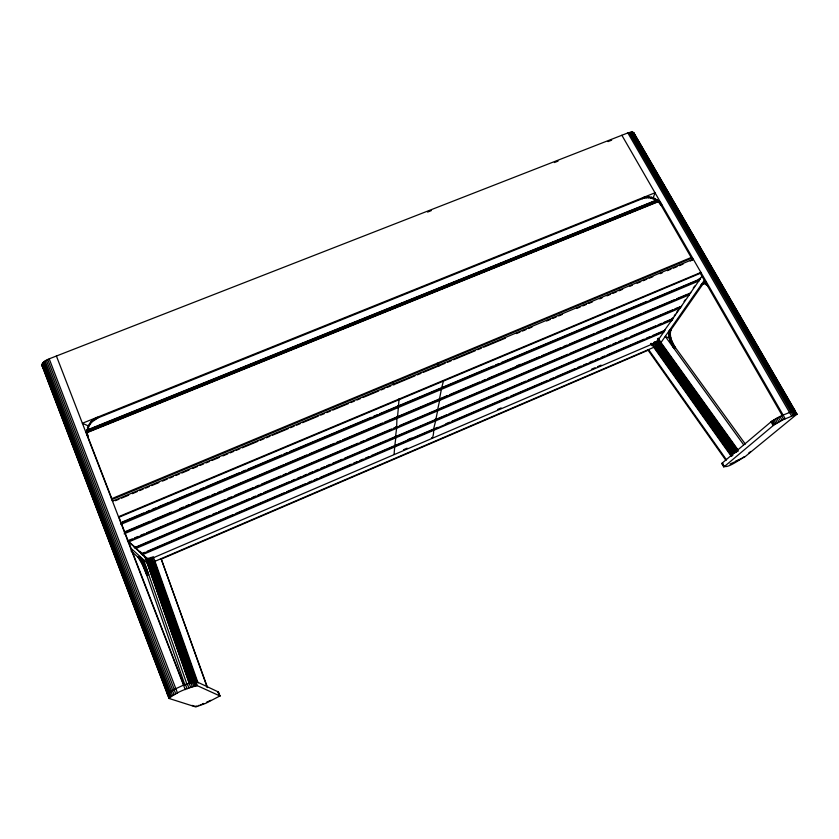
<?xml version="1.0" encoding="UTF-8"?>
<svg xmlns="http://www.w3.org/2000/svg" width="839" height="839" viewBox="0 0 839 839"><rect width="100%" height="100%" fill="white"/><g stroke="black" fill="none" stroke-linecap="round" stroke-linejoin="round"><path stroke-width="1.26" d="M86.732 432.358L88.242 425.467L88.787 426.128L87.287 433.008L88.189 437.518L86.732 432.358L87.287 433.008M399.123 398.682L398.42 406.338L397.917 405.562M668.725 333.429L669.585 330.199L671.158 329.517C668.704 335.652 672.196 342.511 675.479 347.682L673.916 348.363L669.774 339.963L668.725 333.429L670.298 332.758M175.823 688.599L167.139 693.822L171.282 690.812L183.521 685.127L195.592 681.237L218.329 691.934L219.933 695.961L205.702 703.355L195.77 706.952L169.017 698.447L42.17 366.035C41.174 362.112 46.46 360.172 49.207 358.83L627.845 132.929L632.187 132.048L633.865 132.898L794.879 410.397L781.529 415.672L771.733 421.22L722.253 463.034C722.694 472.944 739.337 459.237 744.623 457.045L797.019 414.099L783.699 419.458L773.883 424.985L723.753 467.061M672.175 318.401L671.651 318.663L672.479 319.177A1.122 1.007 26.1 0 0 672.92 317.824L672.427 318.254M443.506 380.864L441.713 387.618M135.331 547.741L672.479 319.177L679.978 308.238L679.747 306.812L681.027 306.717L689.291 294.825L124.162 533.824M689.322 293.272L690.067 293.535A1.185 1.049 25.6 0 0 690.633 292.392M121.078 522.959L699.642 279.576A1.227 1.08 25.4 0 0 700.114 278.118M664.037 330.996L671.494 320.613A1.122 1.007 26.1 0 0 671.924 319.26L671.703 319.093M219.933 695.961L197.312 685.673C187.537 687.928 176.232 692.259 169.017 698.447M644.667 197.113L642.643 197.752L642.16 198.759L644.174 198.13L644.667 197.113L646.806 196.777L653.361 197.595L652.826 198.686L658.542 202.126L661.247 205.513L661.772 204.506L659.066 201.119L653.329 197.679L655.007 192.771L82.379 423.265L88.892 426.17L91.703 422.122L97.922 417.906L97.387 417.224L91.168 421.451L88.336 425.509M644.174 198.13L646.303 197.784L646.806 196.777M646.303 197.784L648.495 197.752L648.998 196.746M648.495 197.752L650.697 198.025L651.2 197.018M654.892 199.577L655.406 198.57M656.822 200.731L657.336 199.724M658.542 202.126L659.066 201.119M660.031 203.741L660.555 202.734M392.526 381.818L394.131 384.702M690.277 261.107L693.276 259.178L112.478 501.187M218.413 692.102L217.762 692.773M670.718 321.033L671.924 319.26M674.147 316.03L675.385 314.226M676.622 312.402L677.881 310.566M684.079 301.526L685.4 299.596M693.276 288.092L694.671 286.047M651.83 343.382A7.247 1.584 -28.4 0 1 650.739 343.885L651.494 344.399A6.167 1.342 -28.4 0 0 658.227 339.942L663.743 332.045L142.672 554.631M124.445 532.45L690.067 293.535L698.814 280.95L120.847 524.396M698.992 278.936L698.709 279.072A1.217 0.545 67.6 0 0 699.642 279.576L701.897 276.293M651.882 343.927L653.77 347.346L660.901 342.648L704.466 280.132M669.711 331.594L703.952 282.638M737.471 451.455L660.083 343.497L660.975 342.553L737.817 449.599M437.266 363.193L438.954 366.024M701.729 284.327L701.005 285.103L704.351 283.121L701.729 284.327L703.47 283.592M680.293 307.923L128.828 541.879M671.787 320.32L135.96 548.444M135.016 547.479L137.879 550.562M130.622 548.014L147.129 562.917L153.831 561.794L653.78 347.325L659.968 343.591M783.06 414.959L782.273 415.62L699.883 272.591M680.335 307.944L679.978 308.238A1.154 1.028 25.9 0 0 680.429 306.854L680.45 306.675M748.703 453.07L750.674 451.466M671.84 320.33L671.263 319.24L664.089 322.291M744.13 456.741L743.165 457.391M128.325 541.082L681.163 306.654M135.499 547.699L135.53 547.038M741.917 458.146L742.672 457.695M142.242 553.929L142.273 553.279M740.376 459.027L741.256 458.534M739.872 459.3L738.687 459.94M738.74 459.709L739.285 459.405M737.89 460.349L737.135 460.737M737.145 460.527L737.963 460.108M736.747 460.926L735.74 461.419M142.085 553.971L664.519 330.902M735.53 461.314L736.055 461.062M634.232 134.481L633.875 132.919M734.88 461.828L729.982 464.061M135.478 547.206L187.716 524.962M144.885 552.272L141.602 553.992L145.965 558.008A7.96 1.846 -21.8 0 0 146.343 558.197M206.457 702.285L210.82 700.303M789.352 412.117L794.879 410.397M203.793 703.47L202.65 703.952M145.472 571.642L147.339 570.835L143.217 561.637L139.966 556.456L138.089 557.253L142.179 564.102L146.856 575.355L148.723 574.547L147.339 570.835M671.987 345.249L673.549 344.577M146.196 573.54L148.063 572.733M672.92 346.874L674.483 346.192M403.507 449.735L407.104 448.194M497.569 409.463L501.156 407.932M591.505 369.244L595.092 367.702M597.483 366.685L601.07 365.143M141.351 562.434L143.217 561.637M668.935 336.491L670.508 335.82M145.965 558.008A1.196 1.112 -36.4 0 0 147.465 558.585A6.764 1.563 -21.8 0 0 154.89 557.106L651.494 344.399M670.854 337.53L669.281 338.201L665.264 336.397L743.7 444.848M143.029 565.895L144.895 565.098M669.774 339.963L671.336 339.292M161.35 559.078L648.516 350.052M143.868 567.772L145.734 566.975M670.392 341.756L671.955 341.085M144.696 569.712L146.552 568.905M671.137 343.529L672.7 342.857M407.754 439.657L411.341 438.126M147.286 551.254L191.691 532.293M192.897 531.79L233.053 514.643M235.413 513.636L242.502 510.605M243.688 510.102L284.19 492.818M286.571 491.801L291.332 489.766M292.538 489.252L305.753 483.61M308.154 482.582L311.762 481.041M314.164 480.013L317.771 478.471M320.173 477.454L351.237 464.187M353.597 463.18L357.152 461.67M359.522 460.653L363.067 459.143M365.437 458.125L368.982 456.615M371.352 455.608L433.333 429.149C434.455 430.753 432.494 440.811 431.666 437.685M433.92 428.886L437.497 427.366M445.897 423.779L449.505 422.237M451.917 421.209L508.214 397.183M510.584 396.165L547.542 380.392M549.944 379.364L553.551 377.823M555.953 376.805L575.155 368.604M577.536 367.587L581.081 366.066M583.451 365.059L586.996 363.549M589.366 362.532L592.911 361.022M595.271 360.015L598.826 358.494M601.185 357.487L604.73 355.977M607.1 354.96L644.058 339.187M646.45 338.169L650.047 336.628M652.438 335.61L663.219 331.006L663.45 332.338A1.091 0.975 26.4 0 0 663.88 331.017M138.571 557.788L140.449 556.981M669.144 331.059L670.718 330.377M139.148 558.585L141.025 557.788M668.851 332.139L670.424 331.468M139.819 559.644L141.697 558.847M140.564 560.945L142.431 560.137M668.746 334.897L670.319 334.226M188.901 524.459L210.295 515.356M212.666 514.349L216.231 512.828M218.612 511.821L238.811 503.222M240.017 502.718L249.592 498.639M251.983 497.621L255.57 496.09M257.972 495.073L261.558 493.552M263.949 492.535L289.098 481.838M291.448 480.831L294.982 479.331M297.342 478.324L300.876 476.825M303.225 475.818L306.759 474.318M309.119 473.311L312.653 471.812M315.013 470.805L318.547 469.305M320.897 468.298L324.431 466.799M326.791 465.792L330.325 464.292M332.674 463.296L342.134 459.269M344.504 458.262L387.261 440.066M388.457 439.563L441.943 416.805M443.139 416.301L446.663 414.791M449.022 413.795L525.822 381.116M528.192 380.109L582.119 357.173M583.294 356.669L604.573 347.619M606.933 346.612L610.477 345.102M612.848 344.095L616.392 342.585M618.752 341.578L622.297 340.068M624.667 339.071L627.027 338.065M630.613 336.533L655.72 325.857M658.112 324.84L661.698 323.309M516.782 365.825L520.369 364.304M124.644 531.895L149.908 521.229M152.31 520.211L171.555 512.084M179.913 508.549L183.468 507.05M185.828 506.053L189.373 504.554M191.743 503.557L209.477 496.069M211.837 495.073L215.382 493.573M217.752 492.577L221.297 491.077M223.656 490.081L230.756 487.081M231.942 486.578L284.201 464.512M285.396 464.009L306.896 454.927M309.276 453.92L334.362 443.328M336.743 442.321L340.351 440.8M342.752 439.783L382.395 423.045M384.797 422.027L387.209 421.01M388.405 420.507L447.638 395.494M450.008 394.487L479.656 381.965M482.026 380.969L485.592 379.459M487.962 378.462L539.278 356.785M541.669 355.778L546.441 353.764M547.647 353.25L560.903 347.65M563.315 346.633L566.933 345.112M569.345 344.095L594.641 333.408M597.022 332.401L614.798 324.892M617.168 323.896L642.066 313.377M643.261 312.874L674.378 299.733M676.769 298.726L687.54 294.174M128.619 540.452L132.195 538.942M134.576 537.925L138.152 536.415M140.532 535.408L144.109 533.887M146.489 532.88L181.025 518.24M182.21 517.736L197.784 511.14M200.175 510.122L225.324 499.457M227.715 498.439L231.312 496.919M234.91 495.398L252.979 487.732M255.392 486.714L259.01 485.183M261.411 484.155L280.698 475.986M283.11 474.968L286.718 473.427M289.088 472.43L337.687 451.822M338.883 451.319L357.98 443.223M360.361 442.216L363.948 440.695M366.328 439.678L391.425 429.044M393.827 428.026L397.434 426.495M399.742 425.52L437.129 409.673L437.559 411.068L435.756 419.94L435.273 419.217M439.321 408.74L444.125 406.705M445.32 406.202L493.71 385.678M494.905 385.174L541.333 365.489M542.539 364.986L567.772 354.289M570.174 353.271L586.996 346.14M588.202 345.626L595.302 342.616M597.662 341.609L601.217 340.11M603.577 339.103L607.132 337.603M609.492 336.596L634.336 326.067M635.532 325.563L672.584 309.853M674.965 308.846L678.552 307.326M122.484 521.921L143.93 512.891M146.311 511.895L149.887 510.385M152.279 509.388L155.855 507.889M158.235 506.882L168.964 502.372M170.149 501.869L191.67 492.818M194.061 491.811L197.647 490.301M200.039 489.294L203.625 487.795M206.016 486.788L225.135 478.744M226.331 478.24L239.535 472.682M241.936 471.675L245.533 470.165M247.935 469.158L281.526 455.021M283.939 454.014L287.557 452.494M289.958 451.476L334.551 432.725M335.747 432.221L371.268 417.277M373.638 416.28L377.193 414.791M379.564 413.795L389.034 409.81M390.219 409.306L493.059 366.056M495.44 365.049L499.027 363.549M501.407 362.542L600.294 320.949M601.479 320.456L614.567 314.95M616.948 313.943L646.691 301.432M650.267 299.932L698.247 279.754A1.206 0.535 67.6 0 1 698.478 281.275A1.217 1.08 25.4 0 0 698.939 279.827L698.499 279.66M111.367 498.838L691.252 257.468M111.535 499.74L692.206 257.961M115.404 500.705L119.033 499.195M121.445 498.188L128.692 495.167M132.31 493.657L137.145 491.644M139.557 490.637L143.186 489.127M145.598 488.12L149.227 486.61M151.639 485.603L158.886 482.582M162.504 481.072L167.339 479.059M169.751 478.052L173.379 476.542M175.791 475.535L179.41 474.025M181.832 473.018L189.079 469.997M192.697 468.487L197.532 466.474M199.944 465.467L203.573 463.957M205.985 462.95L209.603 461.44M212.026 460.433L219.273 457.412M222.891 455.902L227.726 453.889M230.138 452.882L233.766 451.372M236.179 450.365L239.797 448.855M242.219 447.848L257.919 441.304M260.331 440.297L263.949 438.787M266.372 437.78L269.99 436.27M272.413 435.263L288.113 428.719M290.525 427.712L294.143 426.202M296.566 425.195L300.184 423.685M302.596 422.678L318.296 416.134M320.718 415.127L324.336 413.617M326.759 412.61L330.377 411.1M332.789 410.093L348.489 403.559M350.912 402.552L354.53 401.042M356.942 400.035L360.571 398.525M362.983 397.518L378.683 390.974M381.105 389.967L384.723 388.457M387.136 387.45L390.764 385.94M393.176 384.933L414.917 375.872M417.329 374.865L420.958 373.355M423.37 372.348L445.11 363.287M447.523 362.28L451.151 360.77M453.563 359.763L475.304 350.702M477.716 349.695L481.345 348.185M483.757 347.178L505.498 338.117M516.363 333.586L519.991 332.076M522.403 331.069L526.022 329.559M528.444 328.552L532.062 327.042M546.556 321.001L550.185 319.491M552.597 318.484L556.215 316.974M558.638 315.967L562.256 314.457M576.75 308.416L580.368 306.906M582.79 305.899L586.409 304.389M588.831 303.382L592.449 301.872M599.696 298.852L602.108 297.845M606.943 295.831L610.561 294.321M612.984 293.314L616.602 291.804M619.014 290.797L622.643 289.287M629.89 286.267L632.302 285.26M637.137 283.246L640.755 281.736M643.177 280.729L646.796 279.219M649.208 278.212L652.836 276.702M660.083 273.682L662.495 272.675M667.33 270.672L670.948 269.162M673.371 268.155L676.989 266.645M679.401 265.638L683.03 264.128M149.688 557.799L151.544 562.56L153.243 561.994L154.974 561.312L153.118 556.572M202.608 703.732L203.216 703.481M92.164 420.224L645.527 197.406M86.899 430.103L656.947 199.881M87.025 430.386L657.052 200.143M87.151 430.669L657.126 200.416M87.287 430.931L657.178 200.678M87.413 431.173L657.21 200.93M86.312 431.875L657.22 201.161M86.417 432.054L657.199 201.37M86.511 432.19L658.363 201.056M86.417 432.578L657.786 201.612M86.333 432.934L658.584 201.591M427.596 212.068L431.256 210.641M554.369 162.556L558.029 161.13M608.013 141.602L611.662 140.176M200.71 704.729L201.58 704.382M199.304 705.253L198.434 705.557M196.924 706.029L194.984 706.344L191.995 705.379M189.782 683.355L147.695 563.095L151.46 562.56L193.547 682.055M721.781 463.61L722.861 463.568M702.61 283.855L704.739 283.886L708.42 286.235M141.319 553.289L138.865 551.475M134.544 547.038L128.776 542.193M142.735 554.569L147.465 558.585M136.023 548.381L142.399 553.887A1.227 1.143 -35.9 0 1 140.826 553.279L140.092 551.38M128.891 541.805L135.614 547.626A1.258 1.175 -35.3 0 1 134.03 547.028M144.329 555.722L147.622 563.074M650.697 198.025L652.847 198.602M437.601 409.799L439.636 400.507L439.206 399.049M130.989 550.929L140.784 559.665M127.35 540.001L128.493 541.04A1.3 1.206 -34.7 0 1 127.79 541.113M86.994 434.665L87.55 435.305M86.857 430.019L87.413 430.68M87.361 427.712L87.917 428.362M89.595 423.391L90.14 424.052M91.168 421.451L91.703 422.122M93.014 419.762L93.559 420.433M95.111 418.336L95.646 419.018M671.389 342.039L745.336 444.104M660.692 342.899L738.205 450.942M660.314 343.287L737.743 451.277M659.559 343.938L736.862 451.843M658.972 344.389L736.181 452.252M735.803 452.473L656.675 341.284M657.954 345.091L735.027 452.913M657.21 345.553L734.209 453.364M733.737 453.532L654.85 342.438M656.518 345.962L733.401 453.71M732.573 454.13L653.864 342.983M655.259 346.633L732.793 455.462M654.756 346.885L732.258 455.724M654.263 347.115L731.734 455.976M653.78 347.325L731.22 456.206M726.469 459.772L648.557 349.569L648.107 350.23L725.861 460.286M439.51 398.913L441.597 388.237M433.606 429.054L435.598 421.031L435.179 419.678M395.568 436.553L396.595 428.446L396.134 427.051M394.812 445.614L395.788 437.979L395.347 436.626M394.089 454.193L394.77 446.086M633.497 132.478L797.05 414.298M794.523 410.292L796.704 414.047M632.931 132.195L794.596 410.932M795.173 411.834L796.798 414.634M793.935 410.386L796.127 414.151M632.187 132.048L793.631 410.46M793.096 410.617L795.288 414.393M631.285 132.059L792.803 410.722M792.037 410.995L794.218 414.77M630.236 132.205L791.796 411.089M790.768 411.498L792.96 415.284M629.082 132.499L790.632 411.561M627.845 132.929L791.534 415.903M621.867 135.268L785.241 418.745M659.339 202.209L692.689 260.1M781.529 415.672L783.699 419.458M779.924 416.448L782.105 420.245M778.309 417.287L780.49 421.073M776.736 418.137L778.907 421.923M775.246 418.976L777.417 422.762M773.894 419.794L776.054 423.569M772.709 420.549L774.869 424.324M771.733 421.22L773.883 424.985M770.989 421.797L773.149 425.562M658.374 338.086L660.901 342.648M658.007 338.526L660.534 343.088M657.482 339.029L660.01 343.591M657.461 340.718L659.349 344.137M655.794 341.861L657.682 345.28M722.253 463.034L724.099 466.379M722.274 463.705L723.501 465.928M721.897 463.38L723.742 466.725M652.868 343.487L654.745 346.895M650.823 343.434L652.071 345.71M43.146 368.017L42.17 366.035M397.025 416.385L397.508 417.151L398.368 407.586L397.875 406.086M396.176 426.579L396.648 427.324L396.983 416.878M44.383 370.471L44.991 371.782M128.745 540.756L129.321 541.826A1.29 1.196 -34.8 0 1 127.853 541.47M46.072 374.299L47.592 377.875M142.494 553.3L143.133 554.579A1.217 1.133 -36 0 1 141.602 553.992L140.868 552.104M135.761 547.07L136.432 548.391A1.258 1.164 -35.4 0 1 134.859 547.783M218.329 691.934L219.849 695.804M218.601 693.35L219.734 696.234M151.964 557.033L196.441 682.306M150.81 557.442L152.677 562.203M148.629 558.071L150.485 562.843M147.654 558.26L149.52 563.032M195.592 681.237L197.312 685.673M195.141 681.174L196.871 685.61M146.815 558.365L148.671 563.147M194.396 681.247L196.127 685.694M145.661 557.18L147.979 563.158M145.137 557.096L147.465 563.084M193.369 681.467L195.109 685.924M192.1 681.824L193.83 686.292M190.61 682.296L192.351 686.774M188.953 682.894L190.694 687.372M187.191 683.575L188.922 688.053M185.356 684.33L187.097 688.819M86.732 433.732L112.678 500.904M118.813 516.772L183.909 685.295M56.412 356.019L185.262 689.627M49.207 358.83L177.543 693.108M47.708 359.47L174.208 689.343M174.03 689.427L175.76 693.937M46.323 360.183L172.687 690.088M172.362 690.256L174.082 694.755M45.075 360.959L171.282 690.812M170.852 691.053L172.572 695.552M44.006 361.756L170.044 691.504M169.551 691.787L171.271 696.286M43.135 362.574L168.996 692.133M168.503 692.458L170.223 696.947M42.485 363.381L168.167 692.689M167.737 693.024L169.457 697.513M42.076 364.168L167.569 693.171M41.95 365.007L168.985 697.954M207.527 687.561L161.109 558.68L207.223 687.424M154.974 561.312L198.088 683.009M154.397 561.553L197.05 682.044M153.243 561.994L195.393 681.331M152.667 562.193L194.795 681.572M151.807 562.466L193.903 681.929M151.02 562.675L193.085 682.222M150.202 562.875L192.246 682.506M149.447 563.011L191.47 682.747M149.09 563.063L191.114 682.852M148.461 563.116L190.474 683.019M147.926 563.116L189.939 683.124M147.328 563.011L189.425 683.366M147.077 562.864L189.205 683.334M187.087 684.666L143.542 559.676L144.046 563.305L142.179 564.102L141.854 561.679M142.536 562.927L184.748 684.498M705.473 281.243L705.935 284.39M681.614 305.868A1.154 1.028 25.9 0 1 681.027 306.717M664.918 329.905A1.091 0.986 26.4 0 1 664.383 330.975M657.671 339.701A7.247 1.584 -28.4 0 0 658.657 338.641A1.07 0.965 26.6 0 1 658.227 339.942M655.091 341.588A7.247 1.584 -28.4 0 1 654.042 342.218M689.05 294.772L688.966 295.139A1.185 1.049 25.7 0 0 689.417 293.723L688.735 293.671L689.05 294.772M700.911 272.413L700.303 273.315L118.991 517.244L118.488 516.751L700.911 272.413"/></g></svg>
